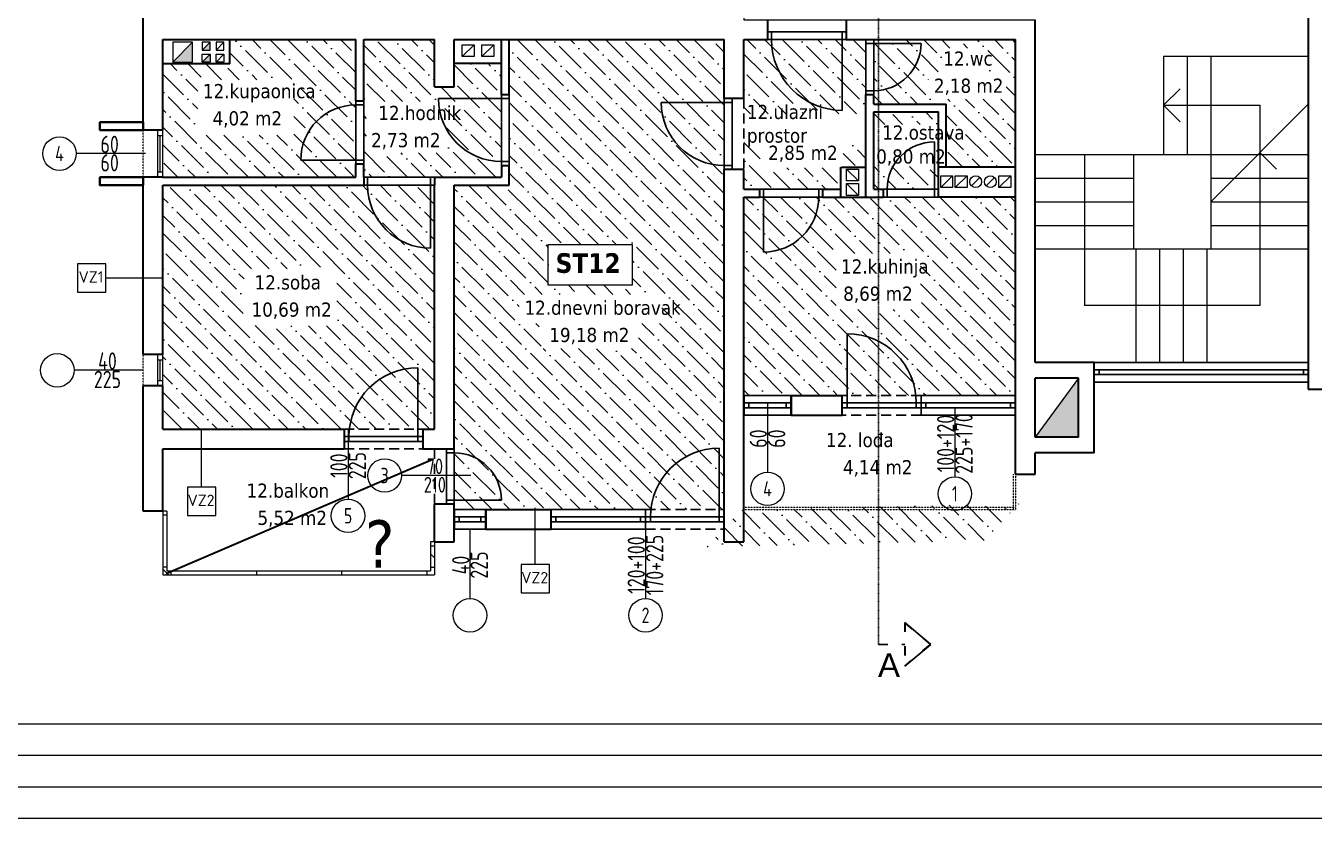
# Model space of a CAD drawing. Header units: millimetres. Extents: x -701 to 470890, y -446843 to -116129.
# Drawn here: x 214800 to 216437, y -223777 to -222771 of the extents above; entities that cross this region are included whole.
import ezdxf
from ezdxf.enums import TextEntityAlignment as Align

# ---------------------------------------------------------------- set-up
doc = ezdxf.new("R2010")
doc.units = ezdxf.units.MM
for name, pattern in [('ACAD_ISO03W100', [30, 12, -18]), ('HIDDEN', [0.375, 0.25, -0.125]), ('HIDDENX2', [19.049999999999997, 12.7, -6.35])]:
    doc.linetypes.add(name, pattern=pattern)
doc.layers.get('0').update_dxf_attribs({"lineweight": 0})
doc.layers.get('Defpoints').update_dxf_attribs({"color": 250, "lineweight": 0})
for name, color, linetype, lineweight in [('03-prozori', 132, 'Continuous', 0), ('05-podgled-tanko', 144, 'HIDDEN', 0), ('06-hatch_grijano', 30, 'Continuous', 0), ('07-kote', 70, 'Continuous', 9), ('09-oznaka stavke', 1, 'Continuous', 0), ('5-TX', 113, 'Continuous', 5), ('Kote', 1, 'Continuous', 15), ('TP_01 - 0.35', 1, 'Continuous', 35), ('TP_01 - 0.50', 1, 'Continuous', 40), ('TP_07 - 0.20', 255, 'Continuous', 20)]:
    doc.layers.add(name, color=color, linetype=linetype, lineweight=lineweight)
for name, color, linetype in [('TP_Hatch', 252, 'Continuous'), ('TP_Hidden', 8, 'HIDDENX2'), ('TP_Otvori', 8, 'Continuous'), ('TP_Otvori.block', 8, 'Continuous'), ('zidovi', 1, 'Continuous')]:
    doc.layers.add(name, color=color, linetype=linetype)
doc.styles.add('isocpeur', font='isocpeur.ttf')
doc.styles.add('tahoma10', font='tahoma.ttf', dxfattribs={"height": 2})
doc.styles.add('Tekst15', font='arial.ttf', dxfattribs={"height": 15})

# ---------------------------------------------------------------- blocks, each defined once
blk = doc.blocks.new('*U664')
at = {"layer": 'TP_01 - 0.50'}
for p, q in [((0, 1.192092895507812e-07), (0, -30.00000011920929)), ((47.99999698638918, 1.196861274274852e-06), (47.99999698638918, -29.9999990415573))]:
    blk.add_line(p, q, dxfattribs=at)
at = {"layer": 'TP_Otvori'}
for p, q in [((0, 0), (47.99999698638918, -1.14440910783742e-07)), ((4.76837158203125e-07, -11.25000011920929), (47.9999967479706, -11.2500002336502)), ((0, -18.75000011920929), (47.9999967479706, -18.74999999523161)), ((7.500000476837158, -11.25000011920929), (7.500000476837158, -18.75000107288361)), ((40.49999650955202, -11.2500002336502), (40.4999967479706, -18.75000023365019)), ((0, -29.99999833106995), (47.99999698638918, -29.99999892234801))]:
    blk.add_line(p, q, dxfattribs=at)
blk = doc.blocks.new('*U655')
at = {"layer": 'TP_Otvori'}
for p, q in [((5.000001072883606, 2.04358873916146e-07), (4.999994874000921, 70.00000070503756)), ((5.000001072883606, 2.04358873916146e-07), (1.072883605957031e-06, 2.04358873916146e-07)), ((75.00000107288328, 6.975446469694553e-06), (5.00000083446503, 3.877577494648676e-07)), ((5.00000064713616, -10.00000003405978), (5.000000834465027, 2.043588528028758e-07)), ((75.00000088555441, -9.999993262972165), (75.00000107288328, 6.975446469694553e-06)), ((75.00000107288328, 6.975446468866849e-06), (80.00000107288328, 6.975446468866849e-06)), ((80.00000112397319, -9.999995204380575), (1.123973317912923e-06, -10.00000023841852))]:
    blk.add_line(p, q, dxfattribs=at)
blk.add_arc((5.000001072883586, 3.712518800830469e-07), 70.00000033378596, 5.073854788161768e-06, 90.00000507385444, dxfattribs=at)
blk = doc.blocks.new('*U654')
at = {"layer": 'TP_Otvori'}
for p, q in [((5.000001072883606, 2.04358873916146e-07), (4.999993988446251, 80.00000077656311)), ((5.000001072883606, 2.04358873916146e-07), (1.072883605957031e-06, 2.04358873916146e-07)), ((85.00000107288324, 7.942744697662896e-06), (5.00000083446503, 3.877577494648676e-07)), ((5.00000064713616, -10.00000003405978), (5.000000834465027, 2.043588528028758e-07)), ((85.00000088555437, -9.999992295673938), (85.00000107288324, 7.942744697662896e-06)), ((85.00000107288324, 7.942744696835193e-06), (90.00000107288324, 7.942744696835193e-06)), ((90.00000112397315, -9.999994237082348), (1.123973317912923e-06, -10.00000023841852))]:
    blk.add_line(p, q, dxfattribs=at)
blk.add_arc((5.000001072883583, 3.950937381068899e-07), 80.00000038146969, 5.073854788161769e-06, 90.00000507385444, dxfattribs=at)
blk = doc.blocks.new('*U656')
at = {"layer": 'TP_Otvori'}
for p, q in [((5.000001072883606, 2.04358873916146e-07), (4.999993102891582, 90.00000084808873)), ((5.000001072883606, 2.04358873916146e-07), (1.072883605957031e-06, 2.04358873916146e-07)), ((95.00000107288324, 8.910042925631245e-06), (5.00000083446503, 3.877577494648676e-07)), ((5.00000064713616, -10.00000003405978), (5.000000834465027, 2.043588528028758e-07)), ((95.00000088555437, -9.999991328375708), (95.00000107288324, 8.910042925631245e-06)), ((95.00000107288324, 8.910042924803541e-06), (100.0000010728832, 8.910042924803541e-06)), ((100.0000011239731, -9.999993269784119), (1.123973317912923e-06, -10.00000023841852))]:
    blk.add_line(p, q, dxfattribs=at)
blk.add_arc((5.000001072883581, 4.189355961307331e-07), 90.00000042915346, 5.073854788161767e-06, 90.00000507385442, dxfattribs=at)
blk = doc.blocks.new('*U658')
at = {"layer": 'TP_Otvori'}
for p, q in [((5.000001072883606, 2.04358873916146e-07), (4.99999575955559, 60.00000063351202)), ((5.000001072883606, 2.04358873916146e-07), (1.072883605957031e-06, 2.04358873916146e-07)), ((65.00000107288331, 6.008148241726208e-06), (5.00000083446503, 3.877577494648676e-07)), ((5.00000064713616, -10.00000003405978), (5.000000834465027, 2.043588528028758e-07)), ((65.00000088555444, -9.999994230270392), (65.00000107288331, 6.008148241726208e-06)), ((65.00000107288331, 6.008148240898504e-06), (70.00000107288331, 6.008148240898504e-06)), ((70.00000112397322, -9.999996171678802), (1.123973317912923e-06, -10.00000023841852))]:
    blk.add_line(p, q, dxfattribs=at)
blk.add_arc((5.000001072883589, 3.474100220592039e-07), 60.00000028610224, 5.073854788161768e-06, 90.00000507385444, dxfattribs=at)
blk = doc.blocks.new('*U663')
at = {"layer": 'TP_01 - 0.50'}
for p, q in [((0, 1.192092895507812e-07), (0, -30.00000011920929)), ((71.99999547958377, 1.139640818882981e-06), (71.99999547958377, -29.99999909877775))]:
    blk.add_line(p, q, dxfattribs=at)
at = {"layer": 'TP_Otvori'}
for p, q in [((0, 0), (71.99999547958377, -1.71661366175613e-07)), ((4.76837158203125e-07, -11.25000011920929), (71.9999952411652, -11.25000029087066)), ((0, -18.75000011920929), (71.9999952411652, -18.75000005245207)), ((7.500000476837158, -11.25000011920929), (7.500000476837158, -18.75000107288361)), ((64.49999500274662, -11.25000029087066), (64.4999952411652, -18.75000029087065)), ((0, -29.99999833106995), (71.99999547958377, -29.99999897956846))]:
    blk.add_line(p, q, dxfattribs=at)
blk = doc.blocks.new('*U3406')
blk.add_lwpolyline([(0, 31.04602911306961), (-1.792289735764687e-20, -59.1770623683441)])
blk.add_circle((0, -81.02028200949621), 21.84231717691728)
at = {"style": 'isocpeur', "width": 0.75}
for tag, p in [('SIR', (-12, -15.62063755359621)), ('VIS', (12, -15.62063755359621))]:
    blk.add_attdef(tag, text='', height=15, rotation=89.99999999999997, dxfattribs=at).set_placement(p, align=Align.MIDDLE)
blk.add_attdef('BR', text='', height=20.00000000000001, rotation=89.99999999999919, dxfattribs=at).set_placement((2.273736754432321e-13, -81.01937954526137), align=Align.MIDDLE_CENTER)
blk = doc.blocks.new('*U3080')
blk.add_line((6.999999999165766, 3.500000012107193), (52.91152562021117, 3.500000024113922))
blk.add_lwpolyline([(9.708855941426009e-11, 6.999999997206032), (59.91152562021117, 6.999999998968214), (59.91152562021117, -1.031787544292229e-09), (59.91152562021117, -1.031787544292229e-09), (9.708855941426009e-11, 0), (-8.342340152012184e-10, 6.999999997206032)])
blk.add_lwpolyline([(6.999999999165766, 6.999999997206032), (52.91152562021117, 6.999999998968214), (52.91152562021117, -1.031787544292229e-09), (6.999999999165766, -2.793967723846436e-09)], close=True)
blk = doc.blocks.new('*U3081')
blk.add_line((6.999999999165766, 3.500000012107193), (32.91152562853486, 3.50000002399201))
blk.add_lwpolyline([(9.708855941426009e-11, 6.999999997206032), (39.91152562853486, 6.999999998846302), (39.91152562853486, -1.153699358269478e-09), (39.91152562853486, -1.153699358269478e-09), (9.708855941426009e-11, 0), (-8.342340152012184e-10, 6.999999997206032)])
blk.add_lwpolyline([(6.999999999165766, 6.999999997206032), (32.91152562853486, 6.999999998846302), (32.91152562853486, -1.153699358269478e-09), (6.999999999165766, -2.793967723846436e-09)], close=True)
blk = doc.blocks.new('*U3082')
blk.add_lwpolyline([(0, 31.04602911306961), (-1.792289735764687e-20, -59.1770623683441)])
blk.add_circle((0, -81.02028200949621), 21.84231717691728)
at = {"style": 'isocpeur', "width": 0.75}
for tag, p in [('SIR', (-12, -15.62063755359621)), ('VIS', (12, -15.62063755359621))]:
    blk.add_attdef(tag, text='', height=15, rotation=89.99999999999997, dxfattribs=at).set_placement(p, align=Align.MIDDLE)
blk.add_attdef('BR', text='', height=20, rotation=179.9999999999984, dxfattribs=at).set_placement((-3.584578783445449e-20, -81.01937954526115), align=Align.MIDDLE_CENTER)
blk = doc.blocks.new('*U1720')
blk.add_lwpolyline([(0, 31.04602911306961), (-1.792289735764687e-20, -59.1770623683441)])
blk.add_circle((0, -81.02028200949621), 21.84231717691728)
at = {"style": 'isocpeur', "width": 0.75}
for tag, p in [('SIR', (-12, -15.62063755359621)), ('VIS', (12, -15.62063755359621))]:
    blk.add_attdef(tag, text='', height=15, rotation=89.99999999999997, dxfattribs=at).set_placement(p, align=Align.MIDDLE)
blk.add_attdef('BR', text='', height=20, dxfattribs=at).set_placement((-4.03896783473158e-28, -81.0193795452616), align=Align.MIDDLE_CENTER)
blk = doc.blocks.new('*U1714')
blk.add_lwpolyline([(0, 31.04602911306961), (-1.792289735764687e-20, -59.1770623683441)])
blk.add_circle((0, -81.02028200949621), 21.84231717691728)
at = {"style": 'isocpeur', "width": 0.75}
for tag, p in [('SIR', (-12, -15.62063755359621)), ('VIS', (12, -15.62063755359621))]:
    blk.add_attdef(tag, text='', height=15, rotation=89.99999999999997, dxfattribs=at).set_placement(p, align=Align.MIDDLE)
blk.add_attdef('BR', text='', height=20, rotation=89.99999999999919, dxfattribs=at).set_placement((2.273736754432321e-13, -81.01937954526137), align=Align.MIDDLE_CENTER)
blk = doc.blocks.new('*U649')
at = {"ltscale": 0.1}
blk.add_line((-0.1249999999996342, 0.3749996975742539), (-0.6249999999981708, 0.3749984878712693), dxfattribs=at)
blk.add_lwpolyline([(0.1249996975738881, 0.5000003024253804), (0.1250003024253803, 0.2500003024261121), (-0.124999697573888, 0.2499996975746198), (-0.1250003024253803, 0.4999996975738881)], close=True, dxfattribs=at)
at = {"style": 'isocpeur'}
blk.add_attdef('sl', text='', height=0.1, dxfattribs=at).set_placement((0.005017208459321409, 0.3336032184705005), align=Align.CENTER)
blk = doc.blocks.new('*U511')
at = {"ltscale": 0.1}
blk.add_line((-3.024260640249743e-07, 0.4999999999996342), (-1.512130319958338e-06, 0.999999999998171), dxfattribs=at)
blk.add_lwpolyline([(0.1250003024256983, 0.2500003024264298), (-0.1249996975735702, 0.2499996975743019), (-0.1250003024256982, 0.4999996975735702), (0.1249996975735702, 0.5000003024256983)], close=True, dxfattribs=at)
at = {"style": 'isocpeur'}
blk.add_attdef('sl', text='', height=0.1, dxfattribs=at).set_placement((0.005017208459321409, 0.3336032184705005), align=Align.CENTER)

msp = doc.modelspace()

# ---------------------------------------------------------------- hatches: boundary and pattern name
at = {"layer": '06-hatch_grijano'}
h = msp.add_hatch(dxfattribs=at)
h.set_pattern_fill('ANSI36', color=256, scale=5, angle=270, style=0)
h.set_pattern_definition([(315, (-11.66515236001578, -5129.034032926516), (30.86963041617522, -8.418990113502339), [39.6875, -7.9375, 0, -7.9375])])
h.paths.add_polyline_path([(215019.0162114525, -222839.0964967393), (215140.8728652621, -222839.0964966201), (215140.8728652621, -222909.3154051685), (215019.0162114525, -222909.3154051088)])
h.paths.add_polyline_path([(215219.778190198, -222788.0319536709), (215059.7781900788, -222788.0319537901), (215059.7781899596, -222819.0319538497), (214974.7781899596, -222819.0319538497), (214974.7781899596, -222963.0319536709), (215219.778190198, -222963.0319536709)])
h.paths.add_polyline_path([(215232.9997698689, -222866.8121235155), (215332.8273872758, -222866.8121235155), (215332.827387395, -222931.8892284416), (215232.9997698689, -222931.8892284416)])
h.paths.add_polyline_path([(215404.7781899596, -222818.0319538497), (215344.7781899596, -222818.0319538497), (215344.7781899596, -222848.0319537901), (215319.7781900788, -222848.0319537901), (215319.7781899596, -222788.0319537305), (215229.7781903172, -222788.0319536709), (215229.778190198, -222963.0319595122), (215404.7781899596, -222963.0319536113)])
h.paths.add_polyline_path([(215838.9521319295, -222917.6253648185), (215838.9521319295, -222950.0319533133), (215867.7781899596, -222950.0319534921), (215867.7781887675, -222917.6253648185)])
h.paths.add_polyline_path([(216021.243388238, -222798.8954267286), (216021.243388238, -222828.9916001343), (215965.8495765353, -222828.9916001343), (215965.8495765353, -222798.895426669)])
h.paths.add_polyline_path([(216046.1434115792, -222828.9916000747), (216046.1434115792, -222863.6569852614), (215946.9206753398, -222863.6569852614), (215946.9206753398, -222828.9916001343)])
h.paths.add_polyline_path([(216057.778190198, -222788.0319536113), (215877.7781900788, -222788.0319536113), (215877.7781900788, -222870.0319536113), (215969.7781900788, -222870.0319536709), (215969.7781899596, -222950.0319534325), (216057.7781900788, -222950.0319536113)])
h.paths.add_polyline_path([(215959.7781900788, -222949.4756781243), (215877.7781900788, -222949.4756781243), (215877.7781899596, -222978.0319533729), (215959.7781900788, -222978.0319534921)])
h.paths.add_polyline_path([(215877.7781899596, -222895.8725374722), (215959.7781900788, -222895.8725374722), (215959.7781900788, -222880.0319536709), (215877.7781899596, -222880.0319536113)])
h.paths.add_polyline_path([(215077.7503226424, -223078.998693087), (215195.5401815797, -223079.8993423366), (215195.5401814604, -223151.9415162586), (215077.7503225232, -223151.0408670091)])
h.paths.add_polyline_path([(215319.778190198, -222973.0319537305), (214974.7781899596, -222973.0319536709), (214974.7781899596, -223283.0319536709), (215319.7781903172, -223283.0319536709)])
h.paths.add_polyline_path([(215464.3141446734, -223099.9878512406), (215464.3141445542, -223048.3326272749), (215570.7669040585, -223048.3326272153), (215570.7669040585, -223099.9878512406)])
h.paths.add_polyline_path([(215427.183940115, -223148.5415043616), (215427.1839399958, -223111.685669341), (215608.4234296704, -223111.6856692814), (215608.4234297896, -223148.5415043616)])
h.paths.add_polyline_path([(215712.778190198, -222882.2593174957), (215867.7781875754, -222882.2593173765), (215867.7781839991, -222788.0319537901), (215712.7781903172, -222788.0319536709)])
h.paths.add_polyline_path([(215687.7781897212, -222788.0319536709), (215414.7781899596, -222788.0319537901), (215414.7781899596, -222973.0319536113), (215344.7781899596, -222973.0319536113), (215344.778185072, -223385.0319527172), (215687.7781898404, -223385.0319529556)])
h.paths.add_polyline_path([(215835.9450542355, -222951.090679624), (215733.5362986947, -222951.0906797432), (215733.5362988139, -222917.6253648185), (215712.778190198, -222917.6253648185), (215712.7781900788, -222978.0319533729), (215835.9450541163, -222978.0319534325)])
h.paths.add_polyline_path([(215829.9111040259, -223059.9166455053), (215937.1360190535, -223059.9166455053), (215937.1360189343, -223131.0313215636), (215829.9111040259, -223131.0313215636)])
h.paths.add_polyline_path([(216057.7781899596, -222988.0319536113), (215712.7781885291, -222988.0319534921), (215712.7781900788, -223240.0319533729), (216057.7781898404, -223240.0319524192)])
h.paths.add_polyline_path([(215455.1445170069, -223180.413258829), (215455.1445170069, -223148.5415043019), (215577.0066222573, -223148.5415043616), (215577.0066222573, -223180.4132588886)])
h.paths.add_polyline_path([(215314.7781907457, -223458.0319535517), (215319.7781907346, -223458.0319534921), (215319.7781905437, -223426.0319536709), (215314.7781904364, -223426.0319537901)])
h.paths.add_polyline_path([(214979.7781899674, -223458.0319536113), (214974.7781900862, -223458.0319536113), (214974.7781900788, -223468.0319536113), (214984.7781899596, -223468.0319536096), (214984.7781899596, -223463.0319536113), (214979.7781899596, -223463.0319536113)])
h = msp.add_hatch(dxfattribs=at)
h.set_pattern_fill('ANSI36', color=256, scale=5, angle=270, style=0)
h.set_pattern_definition([(315, (643136874.9920071, 503081196.8688628), (30.86963041617522, -8.418990113502339), [39.6875, -7.9375, 0, -7.9375])])
h.paths.add_polyline_path([(216057.7781898404, -223382.0319535517), (215712.7781899656, -223382.0319534921), (215712.7781899596, -223385.0319534921), (216057.7781898404, -223385.0319536113)])
at = {"layer": 'TP_07 - 0.20'}
h = msp.add_hatch(color=256, dxfattribs=at)
h.dxf.hatch_style = 1
h.paths.add_polyline_path([(214987.2781899596, -222816.5487943672), (215012.2781899596, -222816.5487943672), (215012.2781899596, -222791.5487943672)])
h = msp.add_hatch(color=256, dxfattribs=at)
h.dxf.hatch_style = 1
h.paths.add_polyline_path([(215034.7781899596, -222791.5487943672), (215024.7781899596, -222801.5487943672), (215034.7781899596, -222801.5487943672)])
h.paths.add_polyline_path([(215024.7781899596, -222816.5487943672), (215034.7781899596, -222816.5487943672), (215034.7781899596, -222806.5487943672)])
at = {"layer": 'TP_Hatch'}
h = msp.add_hatch(color=256, dxfattribs=at)
h.dxf.hatch_style = 1
h.paths.add_polyline_path([(216137.7781898404, -223293.0319534325), (216137.7781899596, -223218.0319534325), (216082.7781898404, -223293.0319534325)])

# ---------------------------------------------------------------- linework, layer by layer
at = {"layer": '03-prozori'}
for p, q in [((214974.7781900788, -223387.0319537305), (214974.7781899596, -223468.0319535517)), ((214979.7781900788, -223387.0319537305), (214974.7781900788, -223387.0319537305)), ((214979.7781900788, -223387.0319537305), (214979.7781899596, -223463.0319536113)), ((214979.7781899596, -223392.0319537305), (214974.7781899596, -223392.0319537305)), ((215314.7781904364, -223426.0319537305), (215314.7781907941, -223463.0319536113)), ((215319.7781904364, -223426.0319536709), (215319.7781907941, -223468.0319535517)), ((214979.7781899596, -223458.0319536113), (214974.7781899596, -223458.0319536113)), ((214974.7781900788, -223468.0319536113), (215319.7781909133, -223468.0319536113)), ((214979.7781899596, -223463.0319536113), (215314.7781907941, -223463.0319536113)), ((214984.7781899596, -223463.0319536113), (214984.7781899596, -223468.0319536113)), ((215093.7781906748, -223463.0319536113), (215093.7781906748, -223468.0319536113)), ((215309.7781906748, -223463.0319536113), (215309.7781906748, -223468.0319536113)), ((215314.7781907941, -223458.0319535517), (215319.7781906748, -223458.0319534921))]:
    msp.add_line(p, q, dxfattribs=at).dxf.unprotected_set("ltscale", 0)
for p, q in [((215319.7781904364, -223426.0319536709), (215314.7781904364, -223426.0319537901)), ((215314.7781907941, -223431.0319537901), (215319.7781906748, -223431.0319538497)), ((215201.7781906748, -223463.0319536113), (215201.7781906748, -223468.0319536113))]:
    msp.add_line(p, q, dxfattribs=at)
at = {"layer": '05-podgled-tanko'}
for p, q in [((216054.7781898404, -223340.0319534921), (216054.7781898404, -223385.0319536113)), ((216057.7781898404, -223340.0319534921), (216057.7781898404, -223385.0319536113)), ((215712.7781899601, -223382.0319534921), (216057.7781898409, -223382.0319535517)), ((215712.7781899596, -223385.0319534921), (216057.7781898404, -223385.0319535517))]:
    msp.add_line(p, q, dxfattribs=at).dxf.unprotected_set("ltscale", 0)
for points in [[(214949.7781835581, -222963.0319535517), (214949.7781899596, -222903.0319536113)], [(214949.7781899596, -223228.0319537901), (214949.7781963611, -223188.0319537901)]]:
    msp.add_lwpolyline(points, dxfattribs=at).dxf.unprotected_set("ltscale", 0)
at = {"layer": '06-hatch_grijano'}
msp.add_lwpolyline([(215712.778190198, -222395.0319532537), (215712.7781903172, -222763.0319537305), (216082.7781900788, -222763.0319539093), (216082.7781898404, -223198.0319533729), (216429.778190198, -223198.0319533133), (216429.778190198, -222395.0319537305), (216269.7792899037, -222395.0319537305), (216269.7792899037, -222435.0330158853), (216245.278739872, -222435.0330158853), (216245.278739872, -222566.0330158257), (215890.278739872, -222566.0330158853), (215890.278739872, -222435.0330158853), (215870.7781899596, -222435.0330158853), (215870.7781899596, -222395.0319536709), (215712.778190198, -222395.0319537305)], dxfattribs=at)
at = {"layer": '07-kote', "linetype": 'ByBlock', "ltscale": 5}
msp.add_lwpolyline([(215464.3141445542, -223048.3326272749), (215570.7669040585, -223048.3326272749), (215570.7669040585, -223099.9878512406), (215464.3141445542, -223099.9878512406)], close=True, dxfattribs=at)
at = {"layer": '07-kote', "color": 5, "linetype": 'ByBlock', "lineweight": 35, "ltscale": 5, "true_color": 0x1a1aff}
msp.add_lwpolyline([(214978.7589624635, -223466.0760770148), (215317.5089618998, -223321.0760762995)], dxfattribs=at)
at = {"layer": 'Defpoints', "linetype": 'ByBlock', "ltscale": 5}
for points in [[(214741.3580103246, -223657.104518386), (217971.0170449872, -223657.104518386)], [(214741.3580103246, -223697.104518386), (217971.0170449872, -223697.104518386)], [(214741.3580103246, -223737.104518386), (217971.0170449872, -223737.104518386)], [(214741.3580103246, -223777.104518386), (217971.0170449872, -223777.104518386)]]:
    msp.add_lwpolyline(points, dxfattribs=at)
at = {"layer": 'TP_01 - 0.35'}
for p, q in [((214949.7781899596, -222903.0319535517), (214949.7781899596, -222158.031952896)), ((216429.7781899596, -222731.0330159449), (216429.7781900788, -223232.0330157065)), ((215742.7781903172, -222763.0319537305), (215742.7781903172, -222788.0319537305)), ((215842.7781903172, -222763.0319537305), (215842.7781903172, -222788.0319537305)), ((216082.7781898404, -223198.0319533729), (216082.7781900788, -222763.0319536113)), ((214974.7781899596, -222903.0319535517), (214974.7781899596, -222788.0319536709)), ((214974.7781899596, -222788.0319536709), (215219.778190198, -222788.0319536709)), ((215059.7781899596, -222819.0319538497), (215059.7781900788, -222788.0319537901)), ((215219.778190198, -222866.0319536113), (215219.778190198, -222788.0319537305)), ((215229.778190198, -222788.0319536709), (215319.7781899596, -222788.0319537305)), ((215229.778190198, -222866.0319536113), (215229.778190198, -222788.0319537305)), ((215319.7781900788, -222848.0319537901), (215319.7781899596, -222788.0319536709)), ((215344.7781899596, -222848.0319537901), (215344.7781899596, -222788.0319536709)), ((215344.7781899596, -222788.0319537305), (215404.7781899596, -222788.0319537305)), ((215344.7781899596, -222788.0319537305), (215414.7781899596, -222788.0319537305)), ((215344.7781899596, -222788.0319537901), (215414.7781899596, -222788.0319537901)), ((215404.7781899596, -222858.0319535517), (215404.7781899596, -222788.0319536709)), ((215414.7781899596, -222858.0319535517), (215414.7781899596, -222788.0319536709)), ((215414.7781899596, -222788.0319537305), (215687.7781899596, -222788.0319536709)), ((215687.7781898404, -222863.0319537305), (215687.7781899596, -222788.0319537305)), ((215712.7781903172, -222863.0319537305), (215712.7781903172, -222788.0319537305)), ((215712.7781903172, -222788.0319537305), (215742.778190198, -222788.0319537901)), ((215842.7781903172, -222788.0319537901), (216057.778190198, -222788.0319536113)), ((216057.7781898404, -223340.0319534921), (216057.7781900788, -222788.0319536709)), ((215059.7781899596, -222819.0319539093), (214974.7781899596, -222819.0319538497)), ((215344.7781899596, -222818.0319538497), (215404.7781899596, -222818.0319538497)), ((215319.778190198, -222848.0319537305), (215344.7781899596, -222848.0319537901)), ((215404.7781899596, -222858.0319536113), (215414.7781899596, -222858.0319536113)), ((215712.7781903172, -222863.0319537305), (215687.7781899596, -222863.0319537305)), ((215867.7781899596, -222988.0319534325), (215867.7781900788, -222858.0319536113)), ((215867.7781900788, -222858.0319536709), (215877.778190198, -222858.0319536113)), ((215877.7781900788, -222870.0319536113), (215877.778190198, -222858.0319536113)), ((215219.778190198, -222866.0319536113), (215229.778190198, -222866.0319536113)), ((215877.7781900788, -222870.0319536113), (215969.7781900788, -222870.0319536709)), ((215877.7781899596, -222978.0319534325), (215877.7781900788, -222880.0319536113)), ((215877.7781900788, -222880.0319536709), (215959.7781900788, -222880.0319536709)), ((215959.7781900788, -222950.0319534325), (215959.7781900788, -222880.0319536709)), ((215969.7781899596, -222950.0319534325), (215969.7781900788, -222870.0319536709)), ((214974.7781900788, -222903.0319536113), (214949.7781899596, -222903.0319536113)), ((215219.778190198, -222963.0319536709), (215219.778190198, -222946.0319536113)), ((215219.778190198, -222946.0319536113), (215229.778190198, -222946.0319536113)), ((215229.778190198, -222963.0319536709), (215229.778190198, -222946.0319536113)), ((215404.7781819726, -222948.0319524192), (215404.7781819726, -222963.0319536113)), ((215404.7781899596, -222948.0319536113), (215414.7781899596, -222948.0319536113)), ((215414.7781899596, -222973.0319536113), (215414.7781899596, -222948.0319536113)), ((215687.7781898404, -223265.0319534325), (215687.7781898404, -222953.0319537305)), ((215712.7781903172, -222953.0319537305), (215687.7781899596, -222953.0319537305)), ((215712.7781900788, -222978.0319534325), (215712.7781900788, -222953.0319537305)), ((215835.9450542355, -222988.0319533729), (215835.9450542355, -222950.0319533729)), ((215836.7781900788, -222950.0319534325), (215866.7781900788, -222950.0319534325)), ((215959.7781899596, -222988.0319535517), (215959.7781899596, -222950.0319534921)), ((216057.7781900788, -222950.0319536113), (215959.7781899596, -222950.0319534325)), ((214949.7781898404, -223188.0319537901), (214949.7781899596, -222963.0319536113)), ((214974.7781900788, -222963.0319536113), (214949.7781899596, -222963.0319536113)), ((214974.7781899596, -222963.0319536709), (215219.7781903172, -222963.0319536709)), ((214974.7781900788, -223188.0319537901), (214974.7781899596, -222973.0319536709)), ((214974.7781899596, -222973.0319536709), (215229.778190198, -222973.0319536113)), ((215229.778190198, -222963.0319536113), (215229.778190198, -222973.0319536113)), ((215319.778190198, -222963.0319536113), (215319.778190198, -222973.0319536113)), ((215319.778190198, -222963.0319536113), (215404.7781899596, -222963.0319536113)), ((215319.7781903172, -223283.0319536709), (215319.778190198, -222973.0319537305)), ((215344.7781899596, -223308.0319524788), (215344.7781899596, -222973.0319536113)), ((215344.7781899596, -222973.0319536113), (215414.7781899596, -222973.0319536113)), ((215712.7781900788, -222978.0319534921), (215732.7781900788, -222978.0319533729)), ((215732.7781900788, -222978.0319534921), (215732.7781900788, -222988.0319534921)), ((215812.7781900788, -222978.0319533729), (215835.9450542355, -222978.0319534325)), ((215812.7781900788, -222978.0319534921), (215812.7781900788, -222988.0319534921)), ((215877.7781899596, -222978.0319533729), (215889.7781899596, -222978.0319533729)), ((215889.7781899596, -222978.0319534921), (215889.7781899596, -222988.0319535517)), ((215712.7781900788, -223240.0319533729), (215712.7781900788, -222988.0319534325)), ((215712.7781900788, -222988.0319534921), (215732.7781900788, -222988.0319533729)), ((215812.7781900788, -222988.0319533729), (215835.9450542355, -222988.0319533729)), ((215835.9450542355, -222988.0319533729), (215867.7781899596, -222988.0319533729)), ((215867.7781899596, -222988.0319534325), (215889.7781899596, -222988.0319534325)), ((216057.7781900788, -222988.0319535517), (215959.7781899596, -222988.0319536113)), ((214974.7781900788, -223188.0319537901), (214949.7781899596, -223188.0319537901)), ((216157.7781899596, -223198.0319534325), (216082.7781899596, -223198.0319534325)), ((216157.7781898404, -223313.0319533729), (216157.7781899596, -223198.0319534921)), ((216082.7781898404, -223293.0319533729), (216082.7781899596, -223218.0319534921)), ((216082.7781899596, -223293.0319534325), (216082.7781899596, -223218.0319534921)), ((216137.7781899596, -223218.0319534921), (216082.7781899596, -223218.0319534921)), ((216137.7781898404, -223293.0319534325), (216137.7781899596, -223218.0319534325)), ((214949.7781899596, -223283.0319537305), (214949.7781898404, -223228.0319537901)), ((214974.7781900788, -223228.0319537901), (214949.7781899596, -223228.0319537901)), ((214974.7781900788, -223283.0319536709), (214974.7781900788, -223228.0319537901)), ((215712.7781899596, -223240.0319517039), (215712.7781899596, -223265.0319517636)), ((215772.7781899596, -223240.0319534325), (215837.7781899596, -223240.0319534921)), ((215772.7781899596, -223240.0319518828), (215772.7781899596, -223265.0319519424)), ((215837.7781899596, -223265.0319535517), (215837.7781899596, -223240.0319534921)), ((216082.7781899596, -223293.0319534325), (216082.7781900788, -223237.5868769669)), ((216429.7781899596, -223232.0330157661), (216454.778190198, -223232.0330157065)), ((215687.7781898404, -223426.0319539093), (215687.7781899596, -223265.0319534325)), ((215712.7781899596, -223426.0319539093), (215712.7781899596, -223265.0319534921)), ((215772.7781899596, -223265.0319534325), (215837.7781898404, -223265.0319534921)), ((214949.7781899596, -223387.0319537305), (214949.7781899596, -223283.0319537305)), ((214974.7781899596, -223283.0319536709), (215204.7781903172, -223283.0319536709)), ((215204.778190198, -223283.031955161), (215204.778190198, -223308.031955161)), ((215304.778190198, -223283.0319536709), (215319.778190198, -223283.0319536113)), ((215304.778190198, -223283.0319536113), (215304.778190198, -223308.0319536113)), ((216137.7781898404, -223293.0319534325), (216082.7781899596, -223293.0319534325)), ((214974.7781900788, -223387.0319537305), (214974.7781900788, -223308.0319537305)), ((214974.7781899596, -223308.0319536709), (215204.7781903172, -223308.0319538497)), ((215304.778190198, -223308.0319536709), (215319.778190198, -223308.0319536113)), ((215319.7781898404, -223308.0319524788), (215344.7781900788, -223308.0319524788)), ((216082.7781899596, -223340.0319535517), (216082.7781899596, -223313.0319533729)), ((216082.7781898404, -223340.0319534921), (216082.7781899596, -223313.0319533729)), ((216157.7781898404, -223313.0319534325), (216082.7781899596, -223313.0319534325)), ((216057.7781899596, -223340.0319534921), (216082.7781900788, -223340.0319534921)), ((214974.7781900788, -223387.0319537305), (214949.7781899596, -223387.0319537305)), ((215319.7781904364, -223426.0319536113), (215319.7781904364, -223378.0319536113)), ((215344.7781958008, -223378.0319536709), (215319.7781904364, -223378.0319536709)), ((215344.7781899596, -223426.0319536709), (215344.7781898404, -223378.0319536113)), ((215384.7781899596, -223410.0319534921), (215384.7781898404, -223385.0319535517)), ((215384.7781898404, -223385.0319535517), (215467.7781898404, -223385.0319534921)), ((215467.7781899596, -223410.0319534325), (215467.7781899596, -223385.0319534921)), ((215384.7781898404, -223410.0319535517), (215467.7781898404, -223410.0319535517)), ((215319.7781903172, -223426.0319536709), (215344.7781899596, -223426.0319536709)), ((215687.7781904364, -223426.0319538497), (215712.7781900788, -223426.0319538497))]:
    msp.add_line(p, q, dxfattribs=at)
at = {"layer": 'TP_01 - 0.50'}
for points in [[(214949.7781891291, -222903.0319536113), (214894.778189126, -222903.0319536113), (214894.778189126, -222893.0319536113), (214949.7781891291, -222893.0319536113), (214949.7781890099, -222903.0319536113)], [(214949.7781891966, -222973.0319536113), (214894.7781891935, -222973.0319536113), (214894.7781891935, -222963.0319536113), (214949.7781891966, -222963.0319536113), (214949.7781890774, -222973.0319536113)]]:
    msp.add_lwpolyline(points, dxfattribs=at)
at = {"layer": 'TP_07 - 0.20'}
for p, q in [((215012.2781899596, -222791.5487943672), (214987.2781899596, -222816.5487943672)), ((215034.7781899596, -222791.5487943672), (215024.7781899596, -222801.5487943672)), ((215052.2781899596, -222791.5487943672), (215042.2781899596, -222801.5487943672)), ((215369.9243132496, -222794.5319538497), (215354.9243132496, -222809.5319538497)), ((215394.9243132496, -222794.5319538497), (215379.9243132496, -222809.5319538497)), ((215034.7781899596, -222806.5487943672), (215024.7781899596, -222816.5487943672)), ((215052.2781899596, -222806.5487943672), (215042.2781899596, -222816.5487943672)), ((216245.7781897212, -222809.0319536709), (216245.7781897212, -222934.0319536709)), ((216245.7781897212, -222809.0319536709), (216429.7781899596, -222809.0319536113)), ((216275.7781897212, -222809.0319536709), (216275.7781897212, -222934.0319536709)), ((216305.7781898404, -222809.0319536709), (216305.7781898404, -223054.0319536113)), ((216245.7781897212, -222871.5319536709), (216266.7737843419, -222850.5363591098)), ((216245.7781898404, -222871.5319536709), (216368.2781898404, -222871.5319536709)), ((216245.7781897212, -222871.5319536709), (216266.7737843419, -222892.527548232)), ((216305.7781898404, -222994.0319536709), (216429.7781897212, -222870.0319538497)), ((216368.2781898404, -222871.5319536709), (216368.2781898404, -223126.0319536113)), ((216082.7781898404, -222934.0319537305), (216207.7781898404, -222934.0319537305)), ((216145.2781899596, -222934.0319536709), (216145.2781898404, -223126.0319536709)), ((216207.7781899596, -222934.0319537305), (216207.7781899596, -223054.0319535517)), ((216207.7781899596, -222934.0319537305), (216305.7781898404, -222934.0319536709)), ((216305.7781898404, -222934.0319536709), (216429.7781897212, -222934.0319536113)), ((216368.2781898404, -222931.5319536709), (216389.2737844611, -222952.527548232)), ((215835.9450542355, -222950.0319533729), (215867.7781899596, -222950.0319534921)), ((215858.2781899596, -222967.5023842835), (215843.2781899596, -222952.5023842835)), ((215867.7781899596, -222950.0319534921), (215867.7781899596, -222988.0319533729)), ((215977.7781899596, -222961.0951742911), (215962.7781899596, -222976.0951742911)), ((215996.2781899596, -222961.0951742911), (215981.2781899596, -222976.0951742911)), ((216051.7781899596, -222961.0951742911), (216036.7781899596, -222976.0951742911)), ((215858.2781899596, -222985.9270429396), (215843.2781899596, -222970.9270429396)), ((216012.5814908171, -222963.2918734335), (216001.974889102, -222973.8984751486)), ((216031.0814908171, -222963.2918734335), (216020.474889102, -222973.8984751486)), ((216082.7781898404, -222964.0319537305), (216207.7781898404, -222964.0319537305)), ((216305.7781898404, -222964.0319536709), (216429.7781897212, -222964.0319536709)), ((216082.7781898404, -222994.0319537305), (216207.7781898404, -222994.0319537305)), ((216305.7781898404, -222994.0319536709), (216429.7781897212, -222994.0319536709)), ((216082.7781898404, -223024.0319537305), (216207.7781898404, -223024.0319537305)), ((216305.7781898404, -223024.0319536709), (216429.7781897212, -223024.0319536709)), ((216082.7781898404, -223054.0319536113), (216429.7781898404, -223054.0319534325)), ((216210.7781899596, -223054.0319535517), (216210.7781899596, -223198.0319536113)), ((216240.7781899596, -223054.0319535517), (216240.7781899596, -223198.0319536113)), ((216270.7781899596, -223054.0319535517), (216270.7781899596, -223198.0319537305)), ((216300.7781899596, -223054.0319535517), (216300.7781898404, -223198.0319537305)), ((216368.2781897212, -223126.0319536709), (216145.2781898404, -223126.0319537305)), ((216137.7781899596, -223218.0319534325), (216082.7781898404, -223293.0319534325))]:
    msp.add_line(p, q, dxfattribs=at)
for points in [[(215012.2781899596, -222791.5487943672), (214987.2781899596, -222791.5487943672), (214987.2781899596, -222816.5487943672), (215012.2781899596, -222816.5487943672)], [(215034.7781899596, -222791.5487943672), (215024.7781899596, -222791.5487943672), (215024.7781899596, -222801.5487943672), (215034.7781899596, -222801.5487943672)], [(215052.2781899596, -222791.5487943672), (215042.2781899596, -222791.5487943672), (215042.2781899596, -222801.5487943672), (215052.2781899596, -222801.5487943672)], [(215354.9243132496, -222794.5319538497), (215369.9243132496, -222794.5319538497), (215369.9243132496, -222809.5319538497), (215354.9243132496, -222809.5319538497)], [(215379.9243132496, -222794.5319538497), (215394.9243132496, -222794.5319538497), (215394.9243132496, -222809.5319538497), (215379.9243132496, -222809.5319538497)], [(215034.7781899596, -222816.5487943672), (215024.7781899596, -222816.5487943672), (215024.7781899596, -222806.5487943672), (215034.7781899596, -222806.5487943672)], [(215052.2781899596, -222816.5487943672), (215042.2781899596, -222816.5487943672), (215042.2781899596, -222806.5487943672), (215052.2781899596, -222806.5487943672)], [(215858.2781899596, -222952.5023842835), (215858.2781899596, -222967.5023842835), (215843.2781899596, -222967.5023842835), (215843.2781899596, -222952.5023842835)], [(215962.7781899596, -222961.0951742911), (215977.7781899596, -222961.0951742911), (215977.7781899596, -222976.0951742911), (215962.7781899596, -222976.0951742911)], [(215981.2781899596, -222961.0951742911), (215996.2781899596, -222961.0951742911), (215996.2781899596, -222976.0951742911), (215981.2781899596, -222976.0951742911)], [(216036.7781899596, -222961.0951742911), (216051.7781899596, -222961.0951742911), (216051.7781899596, -222976.0951742911), (216036.7781899596, -222976.0951742911)], [(215858.2781899596, -222970.9270429396), (215858.2781899596, -222985.9270429396), (215843.2781899596, -222985.9270429396), (215843.2781899596, -222970.9270429396)]]:
    msp.add_lwpolyline(points, close=True, dxfattribs=at)
for centre in [(216007.2781899596, -222968.5951742911), (216025.7781899596, -222968.5951742911)]:
    msp.add_circle(centre, 7.5, dxfattribs=at)
at = {"layer": 'TP_Hidden'}
for p, q in [((215712.7781903172, -222863.0319537305), (215712.7781900788, -222953.0319537305)), ((215937.7781899596, -223240.0319532537), (215837.7781899596, -223240.0319534921)), ((215937.7781899596, -223265.0319533729), (215837.7781899596, -223265.0319539689)), ((215204.778190198, -223283.0319545054), (215304.778190198, -223283.0319547438)), ((215204.778190198, -223308.0319546246), (215304.778190198, -223308.0319552206)), ((215319.7781898404, -223308.0319524788), (215319.7781899596, -223378.031952598)), ((215587.7781899596, -223385.0319543266), (215687.7781899596, -223385.031954565)), ((215587.7781899596, -223410.0319544458), (215687.7781899596, -223410.0319550418))]:
    msp.add_line(p, q, dxfattribs=at)
at = {"layer": 'TP_Otvori'}
for p, q in [((215844.0281904364, -223249.4069539689), (215844.0281904364, -223161.9069552802)), ((215298.5281897212, -223292.4069552206), (215298.5281897212, -223204.9069565319)), ((216157.7781899596, -223198.0319534921), (216429.7781900788, -223198.0319540881)), ((216157.7781899596, -223207.4069541477), (216429.7781899596, -223207.4069545054)), ((216164.0281906748, -223207.4069542073), (216164.0281906748, -223213.6569553994)), ((216423.5281892443, -223207.4069542073), (216423.5281892443, -223213.6569553994)), ((216157.7781899596, -223213.6569545054), (216429.7781900788, -223213.656955161)), ((216157.7781899596, -223223.0319538497), (216429.7781900788, -223223.0319546842)), ((215937.7781899596, -223265.0319539689), (215937.7781899596, -223240.0319539689)), ((216057.7781899596, -223240.0319524192), (215937.7781899596, -223240.0319526576)), ((215937.7781894827, -223249.4069539689), (215837.7781899596, -223249.4069540881)), ((215937.7781899596, -223255.6569543266), (215837.7781899596, -223255.6569543266)), ((215844.0281904364, -223249.4069539689), (215844.0281904364, -223255.656955161)), ((215931.5281892443, -223249.4069539689), (215931.5281892443, -223255.656955161)), ((216057.7781899596, -223249.4069531345), (215937.778190198, -223249.4069533729)), ((216057.7781899596, -223255.6569534921), (215937.778190198, -223255.6569536113)), ((215944.0281906748, -223249.4069533729), (215944.0281906748, -223255.6569538497)), ((216051.5281892443, -223249.4069531345), (216051.5281892443, -223255.6569543266)), ((216057.7781899596, -223265.0319527768), (215937.7781899596, -223265.0319532537)), ((215204.7781906748, -223292.4069552206), (215304.778190198, -223292.4069553398)), ((215204.778190198, -223298.6569555782), (215304.778190198, -223298.6569555782)), ((215211.0281909133, -223292.4069552206), (215211.0281909133, -223298.6569564127)), ((215298.5281897212, -223292.4069552206), (215298.5281897212, -223298.6569564127)), ((215681.5281894827, -223394.4069550418), (215681.5281894827, -223306.9069563531)), ((215467.7781899596, -223385.0319534921), (215587.7781899596, -223385.0319537305)), ((215587.7781899596, -223410.0319550418), (215587.7781899596, -223385.0319550418)), ((215467.7781899596, -223394.4069542073), (215587.7781897212, -223394.4069544458)), ((215467.7781899596, -223400.656954565), (215587.7781897212, -223400.6569546842)), ((215474.0281906748, -223394.4069542073), (215474.0281906748, -223400.6569553994)), ((215581.5281892443, -223394.4069544458), (215581.5281892443, -223400.6569549226)), ((215587.7781904364, -223394.4069550418), (215687.7781899596, -223394.406955161)), ((215587.7781899596, -223400.6569553994), (215687.7781899596, -223400.6569553994)), ((215594.0281906748, -223394.4069550418), (215594.0281906748, -223400.6569562339)), ((215681.5281894827, -223394.4069550418), (215681.5281894827, -223400.6569562339)), ((215467.7781899596, -223410.0319538497), (215587.7781899596, -223410.0319543266))]:
    msp.add_line(p, q, dxfattribs=at)
for centre, start, end in [((215844.0281904364, -223249.4069539689), 0, 90), ((215298.5281897212, -223292.4069552206), 90, 180), ((215681.5281894827, -223394.4069550418), 90, 180)]:
    msp.add_arc(centre, 87.49999874830246, start, end, dxfattribs=at)
at = {"layer": 'zidovi', "linetype": 'ACAD_ISO03W100', "ltscale": 0.02}
msp.add_line((215883.5844915844, -223556.2476475049), (215883.5844915844, -221596.2498764972), dxfattribs=at)
at = {"layer": 'zidovi'}
for q in [(215917.1017736056, -223528.4822473295), (215917.1017736056, -223584.0130476776)]:
    msp.add_line((215950.0672095632, -223556.2476475045), q, dxfattribs=at)
at = {"layer": 'zidovi', "linetype": 'ACAD_ISO03W100'}
msp.add_line((215883.5844915844, -223556.2476475049), (215917.1017736056, -223556.2476475049), dxfattribs=at)
at = {"layer": 'zidovi', "linetype": 'ACAD_ISO03W100', "lineweight": 35}
msp.add_lwpolyline([(215950.0672095632, -223556.2476475045), (215917.1017736056, -223528.4822473313), (215917.1017736056, -223584.0130476795), (215950.0672095632, -223556.2476475045)], dxfattribs=at)

# ---------------------------------------------------------------- block references
at = {"layer": '03-prozori', "xscale": -1, "rotation": 270}
for name, p in [('*U3080', (214967.7781910313, -222963.0319536114)), ('*U3081', (214967.7781900816, -223228.0319538489))]:
    msp.add_blockref(name, p, dxfattribs=at)
at = {"layer": '09-oznaka stavke', "linetype": 'HIDDEN', "ltscale": 50}
ref = msp.add_blockref('*U3406', (214922.3113634208, -222932.9058945536), dxfattribs=dict(at, xscale=0.9750000000000001, yscale=0.9750000000000001, zscale=0.9750000000000001, rotation=270.0017924477388))
ref.add_attrib('SIR', '60', dxfattribs={"layer": '0', "height": 22, "rotation": 0.001792447744755556, "style": 'isocpeur', "width": 0.7500000000000002}).set_placement((214907.0808757893, -222921.2063710202), align=Align.MIDDLE)
ref.add_attrib('VIS', '60', dxfattribs={"layer": '0', "height": 22, "rotation": 0.001792447744755556, "style": 'isocpeur', "width": 0.7500000000000002}).set_placement((214907.0816078376, -222944.6063710087), align=Align.MIDDLE)
ref.add_attrib('BR', '4', dxfattribs={"layer": '0', "height": 19.5, "rotation": 0.001792447744755556, "style": 'isocpeur', "width": 0.7500000000000002}).set_placement((214843.3174684028, -222932.9083658077), align=Align.MIDDLE_CENTER)
ref = msp.add_blockref('*U3082', (214919.5083077009, -223208.0771380014), dxfattribs=dict(at, xscale=0.9750000000000001, yscale=0.9750000000000001, zscale=0.9750000000000001, rotation=270.0017924477388))
ref.add_attrib('SIR', '40', dxfattribs={"layer": '0', "height": 22, "rotation": 0.001792447744755556, "style": 'isocpeur', "width": 0.7500000000000002}).set_placement((214904.2778200694, -223196.3776144679), align=Align.MIDDLE)
ref.add_attrib('VIS', '225', dxfattribs={"layer": '0', "height": 22, "rotation": 0.001792447744755556, "style": 'isocpeur', "width": 0.7500000000000002}).set_placement((214904.2785521177, -223219.7776144565), align=Align.MIDDLE)
ref = msp.add_blockref('*U1720', (215742.7791370253, -223279.6768298563), dxfattribs=dict(at, xscale=0.9750000000000001, yscale=0.9750000000000001, zscale=0.9750000000000001, rotation=0.001792447738893826))
ref.add_attrib('SIR', '60', dxfattribs={"layer": '0', "height": 22, "rotation": 90.00179244774475, "style": 'isocpeur', "width": 0.7500000000000002}).set_placement((215731.0796134918, -223294.9073174878), align=Align.MIDDLE)
ref.add_attrib('VIS', '60', dxfattribs={"layer": '0', "height": 22, "rotation": 90.00179244774475, "style": 'isocpeur', "width": 0.7500000000000002}).set_placement((215754.4796134804, -223294.9065854395), align=Align.MIDDLE)
ref.add_attrib('BR', '4', dxfattribs={"layer": '0', "height": 19.5, "rotation": 0.001792447744755556, "style": 'isocpeur', "width": 0.7500000000000002}).set_placement((215742.7816082794, -223358.6707248743), align=Align.MIDDLE_CENTER)
ref = msp.add_blockref('*U1720', (215980.7301284212, -223285.9227244613), dxfattribs=dict(at, xscale=0.9750000000000001, yscale=0.9750000000000001, zscale=0.9750000000000001, rotation=0.001792447738893826))
ref.add_attrib('SIR', '100+120', dxfattribs={"layer": '0', "height": 22, "rotation": 90.00179244774475, "style": 'isocpeur', "width": 0.7500000000000002}).set_placement((215969.0306048878, -223301.1532120928), align=Align.MIDDLE)
ref.add_attrib('VIS', '225+170', dxfattribs={"layer": '0', "height": 22, "rotation": 90.00179244774475, "style": 'isocpeur', "width": 0.7500000000000002}).set_placement((215992.4306048763, -223301.1524800445), align=Align.MIDDLE)
ref.add_attrib('BR', '1', dxfattribs={"layer": '0', "height": 19.5, "rotation": 0.001792447744755556, "style": 'isocpeur', "width": 0.7500000000000002}).set_placement((215980.7325996753, -223364.9166194794), align=Align.MIDDLE_CENTER)
ref = msp.add_blockref('*U1720', (215209.9435820336, -223313.9758760007), dxfattribs=dict(at, xscale=0.9750000000000001, yscale=0.9750000000000001, zscale=0.9750000000000001, rotation=0.001792447738893826))
ref.add_attrib('SIR', '100', dxfattribs={"layer": '0', "height": 22, "rotation": 90.00179244774475, "style": 'isocpeur', "width": 0.7500000000000002}).set_placement((215198.2440585001, -223329.2063636323), align=Align.MIDDLE)
ref.add_attrib('VIS', '225', dxfattribs={"layer": '0', "height": 22, "rotation": 90.00179244774475, "style": 'isocpeur', "width": 0.7500000000000002}).set_placement((215221.6440584887, -223329.205631584), align=Align.MIDDLE)
ref.add_attrib('BR', '5', dxfattribs={"layer": '0', "height": 19.5, "rotation": 0.001792447744755556, "style": 'isocpeur', "width": 0.7500000000000002}).set_placement((215209.9460532877, -223392.9697710188), align=Align.MIDDLE_CENTER)
ref = msp.add_blockref('*U1714', (215335.4165005998, -223341.8311424099), dxfattribs=dict(at, xscale=0.9750000000000001, yscale=0.9750000000000001, zscale=0.9750000000000001, rotation=270.001792447739))
ref.add_attrib('SIR', '70', dxfattribs={"layer": '0', "height": 20, "rotation": 0.001792447744755556, "style": 'isocpeur', "width": 0.7500000000000002}).set_placement((215320.1860129683, -223330.1316188765), align=Align.MIDDLE)
ref.add_attrib('VIS', '210', dxfattribs={"layer": '0', "height": 20, "rotation": 0.001792447744755556, "style": 'isocpeur', "width": 0.7500000000000002}).set_placement((215320.1867450166, -223353.5316188651), align=Align.MIDDLE)
ref.add_attrib('BR', '3', dxfattribs={"layer": '0', "height": 19.5, "rotation": 0.001792447744755556, "style": 'isocpeur', "width": 0.7500000000000002}).set_placement((215256.4226055818, -223341.8336136639), align=Align.MIDDLE_CENTER)
ref = msp.add_blockref('*U1720', (215364.7791369259, -223440.3018316956), dxfattribs=dict(at, xscale=0.9750000000000001, yscale=0.9750000000000001, zscale=0.9750000000000001, rotation=0.001792447738893826))
ref.add_attrib('SIR', '40', dxfattribs={"layer": '0', "height": 22, "rotation": 90.00179244774475, "style": 'isocpeur', "width": 0.7500000000000002}).set_placement((215353.0796133925, -223455.5323193271), align=Align.MIDDLE)
ref.add_attrib('VIS', '225', dxfattribs={"layer": '0', "height": 22, "rotation": 90.00179244774475, "style": 'isocpeur', "width": 0.7500000000000002}).set_placement((215376.479613381, -223455.5315872788), align=Align.MIDDLE)
ref = msp.add_blockref('*U1720', (215587.7791367974, -223440.2977251766), dxfattribs=dict(at, xscale=0.9750000000000001, yscale=0.9750000000000001, zscale=0.9750000000000001, rotation=0.001792447738893826))
ref.add_attrib('SIR', '120+100', dxfattribs={"layer": '0', "height": 22, "rotation": 90.00179244774475, "style": 'isocpeur', "width": 0.7500000000000002}).set_placement((215576.079613264, -223455.5282128081), align=Align.MIDDLE)
ref.add_attrib('VIS', '170+225', dxfattribs={"layer": '0', "height": 22, "rotation": 90.00179244774475, "style": 'isocpeur', "width": 0.7500000000000002}).set_placement((215599.4796132525, -223455.5274807598), align=Align.MIDDLE)
ref.add_attrib('BR', '2', dxfattribs={"layer": '0', "height": 19.5, "rotation": 0.001792447744755556, "style": 'isocpeur', "width": 0.7500000000000002}).set_placement((215587.7816080515, -223519.2916201946), align=Align.MIDDLE_CENTER)
at = {"layer": '5-TX'}
ref = msp.add_blockref('*U649', (214884.0785832382, -223144.7758807825), dxfattribs=dict(at, xscale=-144.0000000000024, yscale=144.0000000000024, zscale=144.0000000000024, rotation=0.0001386217754983932))
ref.add_attrib('sl', 'VZ1', dxfattribs={"layer": '0', "height": 14.40000000000024, "rotation": 0.0001386217754983932, "style": 'isocpeur'}).set_placement((214883.3559889945, -223096.7370190708), align=Align.CENTER)
ref = msp.add_blockref('*U511', (215023.8293724269, -223428.5602722329), dxfattribs=dict(at, xscale=-144.0000000000024, yscale=144.0000000000024, zscale=144.0000000000024, rotation=0.0001386217754983932))
ref.add_attrib('sl', 'VZ2', dxfattribs={"layer": '0', "height": 14.40000000000024, "rotation": 0.0001386217754983932, "style": 'isocpeur'}).set_placement((215023.1067781833, -223380.5214105213), align=Align.CENTER)
ref = msp.add_blockref('*U511', (215447.7288322767, -223526.7151321591), dxfattribs=dict(at, xscale=-144.0000000000024, yscale=144.0000000000024, zscale=144.0000000000024, rotation=0.0001386217754983932))
ref.add_attrib('sl', 'VZ2', dxfattribs={"layer": '0', "height": 14.40000000000024, "rotation": 0.0001386217754983932, "style": 'isocpeur'}).set_placement((215447.0062380331, -223478.6762704475), align=Align.CENTER)
at = {"layer": 'TP_Otvori.block'}
for name, p, rotation in [('*U656', (215842.7781903172, -222788.0319537901), 180), ('*U658', (215877.7781842375, -222788.0319525384), 270), ('*U655', (215219.7781899596, -222946.0319547438), 90.00000000000001), ('*U654', (215319.778190198, -222973.0319537305), 180)]:
    msp.add_blockref(name, p, dxfattribs=dict(at, rotation=rotation))
at = {"layer": 'TP_Otvori.block', "xscale": -1}
for name, p, rotation in [('*U654', (215404.7781899596, -222858.0319513463), 90), ('*U654', (215687.7781899596, -222863.0319537305), 90), ('*U655', (215732.7781900788, -222988.0319534921), 180), ('*U658', (215344.7781898404, -223378.0319545054), 270)]:
    msp.add_blockref(name, p, dxfattribs=dict(at, rotation=rotation))
msp.add_blockref('*U658', (215959.7781910325, -222978.0319536709), dxfattribs=at)
at = {"layer": 'TP_Otvori.block', "xscale": 0.8333333856529689, "yscale": 0.8333333856529689, "zscale": 0.8333333856529689, "rotation": 180}
for name, p in [('*U663', (215772.7781899596, -223265.0319525384)), ('*U664', (215384.7781899596, -223410.0319533729))]:
    msp.add_blockref(name, p, dxfattribs=at)

# ---------------------------------------------------------------- texts
at = {"layer": '07-kote', "linetype": 'ByBlock', "ltscale": 5, "char_height": 18, "attachment_point": 1, "style": 'tahoma10'}
for s, width, heights, insert in [('\\pt90;12.wc', 171.7930613853969, [2.542646071188718], (215966.0428953824, -222803.1464078211)), ('\\pt90;12.kupaonica', 171.7930613853969, [2.542646071188718], (215025.6056936408, -222844.5331579231)), ('\\pt90;2,18 m2', 171.7930613853969, [2.542646071188718], (215954.1485105181, -222837.6946021699)), ('\\pt90;4,02 m2', 171.7930613853969, [2.542646071188718], (215037.7814001465, -222879.081352272)), ('\\pt90;12.hodnik', 171.7930613853969, [2.542646071188718], (215248.3479450369, -222872.221218624)), ('\\pt90;12.ulazni \\Pprostor', 196.4243333281484, [70.23000351725109], (215716.6271427298, -222870.9829158554)), ('\\pt90;12.ostava', 171.7930613853969, [2.542646071188718], (215888.3449124718, -222897.1077956342)), ('\\pt90;2,73 m2', 171.7930613853969, [2.542646071188718], (215239.1640501643, -222906.7694129728)), ('\\pt90;2,85 m2', 171.7930613853969, [2.542646071188718], (215743.6383948947, -222922.8376499199)), ('\\pt90;0,80 m2', 171.7930613853969, [2.542646071188718], (215880.8696917916, -222927.5412794136)), ('\\pt90;{\\fTahoma|b1|i0|c238|p34;\\H1.3889x;ST12} ', 171.7930613853969, [2.542646071188718], (215473.6563892985, -223059.3846128368)), ('\\pt90;12.kuhinja', 171.7930613853969, [2.542646071188718], (215836.1939520311, -223067.2443398022)), ('\\pt90;12.soba', 171.7930613853969, [2.542646071188718], (215091.2193946237, -223087.4723795437)), ('\\pt90;8,69 m2', 171.7930613853969, [2.542646071188718], (215838.9377060557, -223101.792534151)), ('\\pt90;10,69 m2', 171.7930613853969, [2.542646071188718], (215087.3604255343, -223122.0205738925)), ('\\pt90;12.dnevni boravak', 236.0438525052741, [104.2038296237724], (215434.0292292262, -223119.684039154)), ('\\pt90;19,18 m2', 171.7930613853969, [2.542646071188718], (215465.6141253138, -223154.2322335028)), ('\\pt90;12. lođa', 171.7930613853969, [2.542646071188718], (215817.0776157362, -223287.7057904386)), ('\\pt90;4,14 m2', 171.7930613853969, [2.542646071188718], (215838.6591593648, -223322.2539847874)), ('\\pt90;12.balkon', 171.7930613853969, [2.542646071188718], (215081.0466619442, -223351.9855714225)), ('\\pt90;5,52 m2', 171.7930613853969, [2.542646071188718], (215094.8756056452, -223386.5337657713))]:
    msp.add_mtext_dynamic_manual_height_columns(s, width=width, gutter_width=10, heights=heights, dxfattribs=dict(at, insert=insert))
at = {"layer": '07-kote', "color": 5, "linetype": 'ByBlock', "lineweight": 35, "ltscale": 5, "true_color": 0x1a1aff, "insert": (215231.2817230485, -223398.6944495199), "char_height": 60, "attachment_point": 1, "style": 'tahoma10'}
msp.add_mtext_dynamic_manual_height_columns('\\pt300;?', width=171.7930613853969, gutter_width=10, heights=[2.542646071188718], dxfattribs=at)
at = {"layer": 'Kote', "insert": (215883.0742585855, -223567.6097109144), "char_height": 30, "width": 9972.386152127228, "attachment_point": 1, "style": 'Tekst15'}
msp.add_mtext('\\A1;A', dxfattribs=at)

doc.saveas('drawing.dxf')
